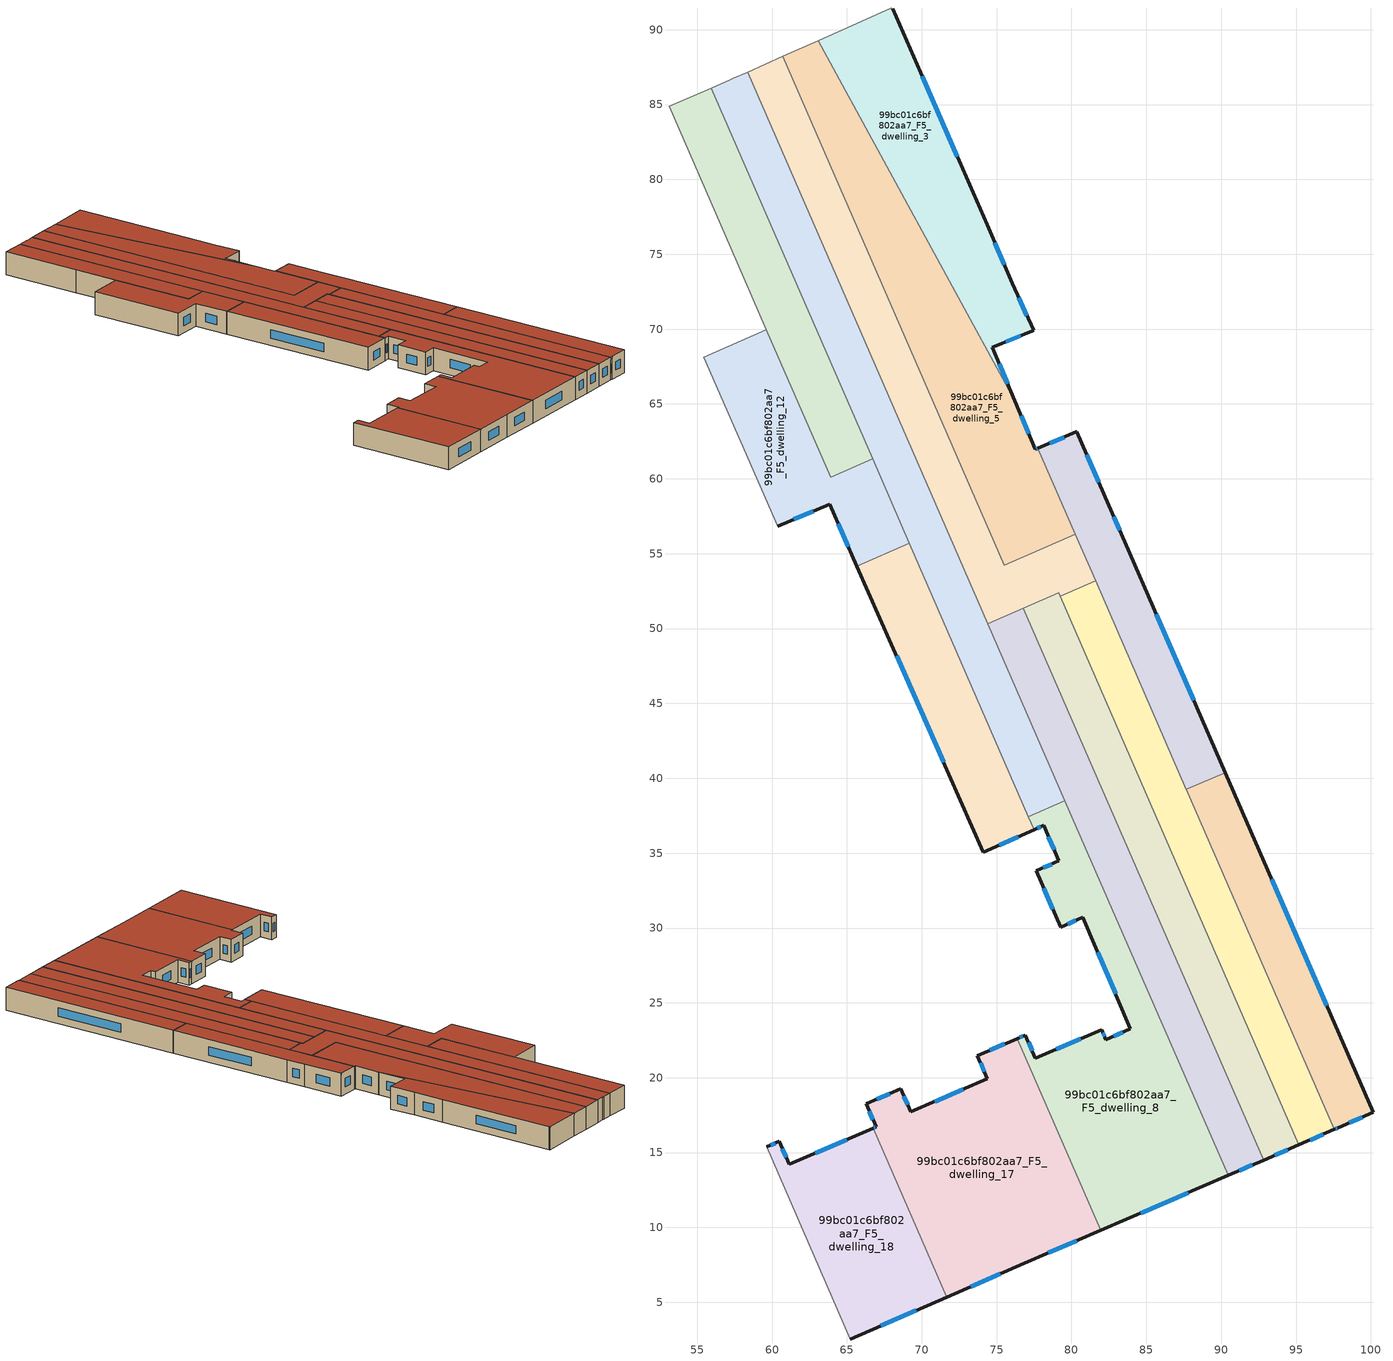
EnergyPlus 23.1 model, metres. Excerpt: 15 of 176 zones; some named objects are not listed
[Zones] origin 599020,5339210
99bc01c6bf802aa7_F5_dwelling_0
 floor to 99bc01c6bf802aa7_F4_dwelling_0 (EU_floor_Construction): 90.27,40.38 100.17,17.68 97.83,16.66 97.57,16.54 87.68,39.25 z15
 wall outside (EU_wall_Construction): 97.57,16.54 97.83,16.66 100.17,17.68 90.27,40.38 z15:18
 wall to 99bc01c6bf802aa7_F5_dwelling_1 (EU_wall_Construction): 90.27,40.38 87.68,39.25 z15:18
 wall to 99bc01c6bf802aa7_F5_dwelling_2 (EU_wall_Construction): 87.68,39.25 97.57,16.54 z15:18
 window (EU_Window_Construction): 97.06,24.79 93.37,33.26 / 98.56,16.98 99.44,17.36 / 97.65,16.58 97.75,16.62 z15.94:17.06
 roof outside (EU_roof_Construction): 100.17,17.68 90.27,40.38 87.68,39.25 97.57,16.54 97.83,16.66 z18
99bc01c6bf802aa7_F5_dwelling_1
 floor to 99bc01c6bf802aa7_F4_dwelling_1 (EU_floor_Construction): 82.49,58.23 83.55,55.79 90.27,40.38 87.68,39.25 77.75,62.06 80.31,63.13 80.35,63.14 z15
 wall outside (EU_wall_Construction): 90.27,40.38 83.55,55.79 82.49,58.23 80.35,63.14 80.31,63.13 77.75,62.06 z15:18
 wall to 99bc01c6bf802aa7_F5_dwelling_5 (EU_wall_Construction): 77.75,62.06 80.25,56.3 z15:18
 wall to 99bc01c6bf802aa7_F5_dwelling_7 (EU_wall_Construction): 80.26,56.3 81.61,53.19 z15:18
 wall to 99bc01c6bf802aa7_F5_dwelling_2 (EU_wall_Construction): 81.61,53.19 87.68,39.25 z15:18
 window (EU_Window_Construction): 81.82,59.77 81.02,61.6 / 83.22,56.56 82.82,57.47 / 88.16,45.21 85.66,50.96 / 79.51,62.79 78.55,62.39 z15.94:17.06
 roof outside (EU_roof_Construction): 90.27,40.38 83.55,55.79 82.49,58.23 80.35,63.14 80.31,63.13 77.75,62.06 87.68,39.25 z18
99bc01c6bf802aa7_F5_dwelling_10
 floor to 99bc01c6bf802aa7_F4_dwelling_10 (EU_floor_Construction): 69.18,55.7 77.51,36.57 74.12,35.07 65.67,54.17 z15
 wall outside (EU_wall_Construction): 65.67,54.17 74.12,35.07 77.51,36.57 z15:18
 wall to 99bc01c6bf802aa7_F5_dwelling_12 (EU_wall_Construction): 69.18,55.7 65.67,54.17 z15:18
 wall to 99bc01c6bf802aa7_F5_dwelling_9 (EU_wall_Construction): 77.13,37.45 69.18,55.7 z15:18
 wall to 99bc01c6bf802aa7_F5_dwelling_8 (EU_wall_Construction): 77.51,36.57 77.13,37.45 z15:18
 window (EU_Window_Construction): 68.32,48.18 71.47,41.06 / 75.18,35.54 76.45,36.1 z15.94:17.06
 roof outside (EU_roof_Construction): 77.51,36.57 69.18,55.7 65.67,54.17 74.12,35.07 z18
99bc01c6bf802aa7_F5_dwelling_11
 floor to 99bc01c6bf802aa7_F4_dwelling_11 (EU_floor_Construction): 55.94,86.1 66.73,61.33 63.91,60.1 53.12,84.87 z15
 wall adiabatic (EU_wall_Construction): 55.94,86.1 53.12,84.87 z15:18
 wall to 99bc01c6bf802aa7_F5_dwelling_12 (EU_wall_Construction): 59.62,69.95 63.91,60.1 66.73,61.33 z15:18
 wall to 99bc01c6bf802aa7_F5_dwelling_9 (EU_wall_Construction): 66.73,61.33 55.94,86.1 z15:18
 wall to 99bc01c6bf802aa7_F5_dwelling_13 (EU_wall_Construction): 57.23,75.43 59.62,69.95 z15:18
 wall to 99bc01c6bf802aa7_F5_dwelling_14 (EU_wall_Construction): 53.12,84.87 57.23,75.43 z15:18
 roof outside (EU_roof_Construction): 66.73,61.33 55.94,86.1 53.12,84.87 63.91,60.1 z18
99bc01c6bf802aa7_F5_dwelling_12
 floor to 99bc01c6bf802aa7_F4_dwelling_12 (EU_floor_Construction): 66.73,61.33 69.18,55.7 65.67,54.17 63.84,58.3 60.36,56.83 55.44,68.13 59.62,69.95 63.91,60.1 z15
 wall outside (EU_wall_Construction): 60.36,56.83 63.84,58.3 65.67,54.17 z15:18
 wall to 99bc01c6bf802aa7_F5_dwelling_13 (EU_wall_Construction): 59.62,69.95 55.44,68.13 60.36,56.83 z15:18
 wall to 99bc01c6bf802aa7_F5_dwelling_9 (EU_wall_Construction): 69.18,55.7 66.73,61.33 z15:18
 window (EU_Window_Construction): 64.42,57 65.1,55.46 / 61.46,57.29 62.75,57.84 z15.94:17.06
 roof outside (EU_roof_Construction): 69.18,55.7 66.73,61.33 63.91,60.1 59.62,69.95 55.44,68.13 60.36,56.83 63.84,58.3 65.67,54.17 z18
99bc01c6bf802aa7_F5_dwelling_17
 floor to 99bc01c6bf802aa7_F4_dwelling_17 (EU_floor_Construction): 76.39,22.62 81.96,9.81 76.86,7.6 71.66,5.34 66.75,16.62 66.95,16.71 66.28,18.26 68.6,19.26 69.26,17.71 74.39,19.92 73.72,21.47 z15
 wall outside (EU_wall_Construction): 76.39,22.62 73.72,21.47 74.39,19.92 69.26,17.71 68.6,19.26 66.28,18.26 66.95,16.71 66.75,16.62 / 71.66,5.34 76.86,7.6 81.96,9.81 z15:18
 wall to 99bc01c6bf802aa7_F5_dwelling_8 (EU_wall_Construction): 81.96,9.81 76.39,22.62 z15:18
 wall to 99bc01c6bf802aa7_F5_dwelling_18 (EU_wall_Construction): 66.75,16.62 71.66,5.34 z15:18
 window (EU_Window_Construction): 66.49,17.77 66.74,17.2 / 67.87,18.94 67.01,18.57 / 69.05,18.2 68.81,18.77 / 72.78,19.23 70.87,18.41 / 73.93,20.98 74.18,20.41 / 75.55,22.26 74.56,21.83 / 78.46,8.29 80.36,9.12 / 73.29,6.05 75.23,6.89 / 66.88,16.68 66.81,16.65 z15.94:17.06
 roof outside (EU_roof_Construction): 81.96,9.81 76.39,22.62 73.72,21.47 74.39,19.92 69.26,17.71 68.6,19.26 66.28,18.26 66.95,16.71 66.75,16.62 71.66,5.34 76.86,7.6 z18
99bc01c6bf802aa7_F5_dwelling_18
 floor to 99bc01c6bf802aa7_F4_dwelling_18 (EU_floor_Construction): 66.75,16.62 71.66,5.34 65.24,2.55 59.64,15.39 60.48,15.75 61.15,14.21 z15
 wall outside (EU_wall_Construction): 66.75,16.62 61.15,14.21 60.48,15.75 59.64,15.39 / 65.24,2.55 71.66,5.34 z15:18
 wall to 99bc01c6bf802aa7_F5_dwelling_19 (EU_wall_Construction): 59.64,15.39 65.24,2.55 z15:18
 window (EU_Window_Construction): 64.99,15.87 62.9,14.97 / 67.25,3.42 69.64,4.47 / 60.22,15.64 59.91,15.5 / 60.94,14.69 60.69,15.27 z15.94:17.06
 roof outside (EU_roof_Construction): 71.66,5.34 66.75,16.62 61.15,14.21 60.48,15.75 59.64,15.39 65.24,2.55 z18
99bc01c6bf802aa7_F5_dwelling_2
 floor to 99bc01c6bf802aa7_F4_dwelling_2 (EU_floor_Construction): 81.61,53.19 97.57,16.54 95.19,15.52 79.24,52.16 z15
 wall outside (EU_wall_Construction): 95.19,15.52 97.57,16.54 z15:18
 wall to 99bc01c6bf802aa7_F5_dwelling_7 (EU_wall_Construction): 81.61,53.19 79.24,52.16 z15:18
 wall to 99bc01c6bf802aa7_F5_dwelling_4 (EU_wall_Construction): 79.24,52.16 95.19,15.52 z15:18
 window (EU_Window_Construction): 95.94,15.84 96.82,16.22 z15.94:17.06
 roof outside (EU_roof_Construction): 97.57,16.54 81.61,53.19 79.24,52.16 95.19,15.52 z18
99bc01c6bf802aa7_F5_dwelling_3
 floor to 99bc01c6bf802aa7_F4_dwelling_3 (EU_floor_Construction): 68.06,91.39 74.36,76.98 76.04,73.08 77.47,69.92 77.42,69.89 74.8,68.84 74.69,68.8 76.22,65.22 63.08,89.27 67.93,91.43 67.99,91.45 z15
 wall outside (EU_wall_Construction): 76.22,65.22 74.69,68.8 74.8,68.84 77.42,69.89 77.47,69.92 76.04,73.08 74.36,76.98 68.06,91.39 z15:18
 wall adiabatic (EU_wall_Construction): 68.06,91.39 67.99,91.45 67.93,91.43 63.08,89.27 z15:18
 wall to 99bc01c6bf802aa7_F5_dwelling_5 (EU_wall_Construction): 63.08,89.27 76.22,65.22 z15:18
 window (EU_Window_Construction): 72.39,81.5 70.03,86.88 / 75.51,74.3 74.89,75.76 / 77.02,70.91 76.49,72.09 / 75.62,69.17 76.6,69.56 / 75.74,66.34 75.17,67.68 z15.94:17.06
 roof outside (EU_roof_Construction): 76.22,65.22 74.69,68.8 74.8,68.84 77.42,69.89 77.47,69.92 76.04,73.08 74.36,76.98 68.06,91.39 67.99,91.45 67.93,91.43 63.08,89.27 z18
99bc01c6bf802aa7_F5_dwelling_4
 floor to 99bc01c6bf802aa7_F4_dwelling_4 (EU_floor_Construction): 79.14,52.39 95.19,15.52 92.83,14.5 76.78,51.36 74.42,50.33 z15
 wall outside (EU_wall_Construction): 92.83,14.5 95.19,15.52 z15:18
 wall to 99bc01c6bf802aa7_F5_dwelling_6 (EU_wall_Construction): 74.42,50.33 76.78,51.36 92.83,14.5 z15:18
 wall to 99bc01c6bf802aa7_F5_dwelling_7 (EU_wall_Construction): 79.24,52.16 79.14,52.39 74.42,50.33 z15:18
 window (EU_Window_Construction): 93.57,14.82 94.45,15.2 z15.94:17.06
 roof outside (EU_roof_Construction): 95.19,15.52 79.14,52.39 74.42,50.33 76.78,51.36 92.83,14.5 z18
99bc01c6bf802aa7_F5_dwelling_5
 floor to 99bc01c6bf802aa7_F4_dwelling_5 (EU_floor_Construction): 63.08,89.27 76.22,65.22 77.59,61.99 77.75,62.06 80.26,56.3 75.52,54.24 60.73,88.22 z15
 wall outside (EU_wall_Construction): 77.75,62.06 77.59,61.99 76.22,65.22 z15:18
 wall to 99bc01c6bf802aa7_F5_dwelling_7 (EU_wall_Construction): 60.73,88.22 75.52,54.24 80.26,56.3 z15:18
 wall adiabatic (EU_wall_Construction): 63.08,89.27 60.73,88.22 z15:18
 window (EU_Window_Construction): 77.7,62.04 77.64,62.01 / 77.16,63.01 76.65,64.21 z15.94:17.06
 roof outside (EU_roof_Construction): 80.26,56.3 77.75,62.06 77.59,61.99 76.22,65.22 63.08,89.27 60.73,88.22 75.52,54.24 z18
99bc01c6bf802aa7_F5_dwelling_6
 floor to 99bc01c6bf802aa7_F4_dwelling_6 (EU_floor_Construction): 76.78,51.36 92.83,14.5 90.47,13.48 74.42,50.33 z15
 wall outside (EU_wall_Construction): 90.47,13.48 92.83,14.5 z15:18
 wall to 99bc01c6bf802aa7_F5_dwelling_8 (EU_wall_Construction): 79.57,38.51 90.47,13.48 z15:18
 wall to 99bc01c6bf802aa7_F5_dwelling_9 (EU_wall_Construction): 74.42,50.33 79.57,38.51 z15:18
 window (EU_Window_Construction): 91.21,13.8 92.09,14.18 z15.94:17.06
 roof outside (EU_roof_Construction): 92.83,14.5 76.78,51.36 74.42,50.33 90.47,13.48 z18
99bc01c6bf802aa7_F5_dwelling_7
 floor to 99bc01c6bf802aa7_F4_dwelling_7 (EU_floor_Construction): 60.73,88.22 75.52,54.24 80.26,56.3 81.61,53.19 79.24,52.16 79.14,52.39 74.42,50.33 58.38,87.17 z15
 wall adiabatic (EU_wall_Construction): 60.73,88.22 58.38,87.17 z15:18
 wall to 99bc01c6bf802aa7_F5_dwelling_9 (EU_wall_Construction): 58.38,87.17 74.42,50.33 z15:18
 roof outside (EU_roof_Construction): 81.61,53.19 80.26,56.3 75.52,54.24 60.73,88.22 58.38,87.17 74.42,50.33 79.14,52.39 79.24,52.16 z18
99bc01c6bf802aa7_F5_dwelling_8
 floor to 99bc01c6bf802aa7_F4_dwelling_8 (EU_floor_Construction): 79.57,38.51 90.47,13.48 81.96,9.81 76.39,22.62 76.92,22.85 77.59,21.3 82.01,23.21 82.3,22.55 83.94,23.26 80.76,30.71 79.27,30.06 77.66,33.83 79.16,34.48 78.14,36.85 77.51,36.57 77.13,37.45 z15
 wall outside (EU_wall_Construction): 77.51,36.57 78.14,36.85 79.16,34.48 77.66,33.83 79.27,30.06 80.76,30.71 83.94,23.26 82.3,22.55 82.01,23.21 77.59,21.3 76.92,22.85 76.39,22.62 / 81.96,9.81 90.47,13.48 z15:18
 wall to 99bc01c6bf802aa7_F5_dwelling_9 (EU_wall_Construction): 79.57,38.51 77.13,37.45 z15:18
 window (EU_Window_Construction): 81.76,28.37 82.94,25.59 / 79.74,30.26 80.29,30.5 / 78.16,32.65 78.77,31.24 / 78.69,34.27 78.13,34.03 / 78.46,36.11 78.84,35.22 / 77.71,36.66 77.95,36.76 / 84.63,10.96 87.8,12.33 / 76.76,22.78 76.55,22.69 / 77.38,21.79 77.13,22.37 / 80.63,22.62 78.98,21.9 / 82.21,22.76 82.1,23.01 / 83.43,23.04 82.81,22.77 z15.94:17.06
 roof outside (EU_roof_Construction): 90.47,13.48 79.57,38.51 77.13,37.45 77.51,36.57 78.14,36.85 79.16,34.48 77.66,33.83 79.27,30.06 80.76,30.71 83.94,23.26 82.3,22.55 82.01,23.21 77.59,21.3 76.92,22.85 76.39,22.62 81.96,9.81 z18
99bc01c6bf802aa7_F5_dwelling_9
 floor to 99bc01c6bf802aa7_F4_dwelling_9 (EU_floor_Construction): 58.38,87.17 79.57,38.51 77.13,37.45 55.94,86.1 57.2,86.65 57.42,86.74 z15
 wall adiabatic (EU_wall_Construction): 58.38,87.17 57.42,86.74 57.2,86.65 55.94,86.1 z15:18
 roof outside (EU_roof_Construction): 79.57,38.51 58.38,87.17 57.42,86.74 57.2,86.65 55.94,86.1 77.13,37.45 z18
[Building]
EU S2 Campaign: North Axis=0; Terrain=City; Solar Distribution=FullExterior
[Site:Location]
Vienna: Latitude=48; Longitude=16.5; Time Zone=1; Elevation=183
[SizingPeriod:WeatherFileDays]
AnnualSizingPeriod: Begin Month=1; Begin Day of Month=1; End Month=12; End Day of Month=31; Day of Week for Start Day=Monday; Use Weather File Daylight Saving Period=No; Use Weather File Rain and Snow Indicators=No
[MATERIAL]
EU_InternalMass_Material: Roughness=MediumRough; Thickness=0.1; Conductivity=1; Density=1800; Specific Heat=900; Thermal Absorptance=0.9; Solar Absorptance=0.7; Visible Absorptance=0.7
[MATERIAL:NOMASS] Roughness=MediumRough; Thermal Absorptance=0.9; Solar Absorptance=0.7; Visible Absorptance=0.7
Name | Thermal Resistance
EU_wall_NoMass | 0.914258
EU_roof_NoMass | 0.954009
EU_floor_NoMass | 1.09711
[WINDOWMATERIAL:SIMPLEGLAZINGSYSTEM]
EU_Window_SimpleGlazing: UFactor=2.09642; Solar Heat Gain Coefficient=0.65; Visible Transmittance=0.65
[CONSTRUCTION]
EU_wall_Construction: EU_wall_NoMass
EU_roof_Construction: EU_roof_NoMass
EU_floor_Construction: EU_floor_NoMass
EU_Window_Construction: EU_Window_SimpleGlazing
EU_InternalMass_Construction: EU_InternalMass_Material
[ZONE] Type=1; Multiplier=1; Ceiling Height=autocalculate; Floor Area=autocalculate; Part of Total Floor Area=Yes
Name | Volume
99bc01c6bf802aa7_F5_dwelling_0 | 210.366
99bc01c6bf802aa7_F5_dwelling_1 | 210.353
99bc01c6bf802aa7_F5_dwelling_10 | 235.829
99bc01c6bf802aa7_F5_dwelling_11 | 249.174
99bc01c6bf802aa7_F5_dwelling_12 | 235.827
99bc01c6bf802aa7_F5_dwelling_17 | 441.623
99bc01c6bf802aa7_F5_dwelling_18 | 263.369
99bc01c6bf802aa7_F5_dwelling_2 | 310.061
99bc01c6bf802aa7_F5_dwelling_3 | 310.556
99bc01c6bf802aa7_F5_dwelling_4 | 310.511
99bc01c6bf802aa7_F5_dwelling_5 | 460.819
99bc01c6bf802aa7_F5_dwelling_6 | 310.439
99bc01c6bf802aa7_F5_dwelling_7 | 360.977
99bc01c6bf802aa7_F5_dwelling_8 | 453.306
99bc01c6bf802aa7_F5_dwelling_9 | 423.521
[INTERNALMASS] Construction=EU_InternalMass_Construction
Name | Zone or ZoneList | Surface Area
99bc01c6bf802aa7_F5_dwelling_0_EU_InternalMass | 99bc01c6bf802aa7_F5_dwelling_0 | 70.1215
99bc01c6bf802aa7_F5_dwelling_1_EU_InternalMass | 99bc01c6bf802aa7_F5_dwelling_1 | 70.1187
99bc01c6bf802aa7_F5_dwelling_2_EU_InternalMass | 99bc01c6bf802aa7_F5_dwelling_2 | 103.366
99bc01c6bf802aa7_F5_dwelling_3_EU_InternalMass | 99bc01c6bf802aa7_F5_dwelling_3 | 103.517
99bc01c6bf802aa7_F5_dwelling_4_EU_InternalMass | 99bc01c6bf802aa7_F5_dwelling_4 | 103.509
99bc01c6bf802aa7_F5_dwelling_5_EU_InternalMass | 99bc01c6bf802aa7_F5_dwelling_5 | 153.605
99bc01c6bf802aa7_F5_dwelling_6_EU_InternalMass | 99bc01c6bf802aa7_F5_dwelling_6 | 103.48
99bc01c6bf802aa7_F5_dwelling_7_EU_InternalMass | 99bc01c6bf802aa7_F5_dwelling_7 | 120.338
99bc01c6bf802aa7_F5_dwelling_8_EU_InternalMass | 99bc01c6bf802aa7_F5_dwelling_8 | 151.094
99bc01c6bf802aa7_F5_dwelling_9_EU_InternalMass | 99bc01c6bf802aa7_F5_dwelling_9 | 141.137
99bc01c6bf802aa7_F5_dwelling_10_EU_InternalMass | 99bc01c6bf802aa7_F5_dwelling_10 | 78.6096
99bc01c6bf802aa7_F5_dwelling_11_EU_InternalMass | 99bc01c6bf802aa7_F5_dwelling_11 | 83.0631
99bc01c6bf802aa7_F5_dwelling_12_EU_InternalMass | 99bc01c6bf802aa7_F5_dwelling_12 | 78.6082
99bc01c6bf802aa7_F5_dwelling_17_EU_InternalMass | 99bc01c6bf802aa7_F5_dwelling_17 | 147.206
99bc01c6bf802aa7_F5_dwelling_18_EU_InternalMass | 99bc01c6bf802aa7_F5_dwelling_18 | 87.7854
[OTHEREQUIPMENT] Fuel Type=Electricity; Design Level Calculation Method=Watts/Area; Power per Zone Floor Area=1; Fraction Latent=0; Fraction Radiant=0; Fraction Lost=0; Carbon Dioxide Generation Rate=0; EndUse Subcategory=EU_Step8_InternalGains
Name | Zone or ZoneList or Space or SpaceList | Schedule
EU_Step8_InternalGain_99bc01c6bf802aa7_F5_dwelling_0_f000 | 99bc01c6bf802aa7_F5_dwelling_0 | EU_Step8_GainSchedule_99bc01c6bf802aa7_F5_dwelling_0_f000
EU_Step8_InternalGain_99bc01c6bf802aa7_F5_dwelling_1_f000 | 99bc01c6bf802aa7_F5_dwelling_1 | EU_Step8_GainSchedule_99bc01c6bf802aa7_F5_dwelling_1_f000
EU_Step8_InternalGain_99bc01c6bf802aa7_F5_dwelling_2_f000 | 99bc01c6bf802aa7_F5_dwelling_2 | EU_Step8_GainSchedule_99bc01c6bf802aa7_F5_dwelling_2_f000
EU_Step8_InternalGain_99bc01c6bf802aa7_F5_dwelling_3_f000 | 99bc01c6bf802aa7_F5_dwelling_3 | EU_Step8_GainSchedule_99bc01c6bf802aa7_F5_dwelling_3_f000
EU_Step8_InternalGain_99bc01c6bf802aa7_F5_dwelling_4_f000 | 99bc01c6bf802aa7_F5_dwelling_4 | EU_Step8_GainSchedule_99bc01c6bf802aa7_F5_dwelling_4_f000
EU_Step8_InternalGain_99bc01c6bf802aa7_F5_dwelling_5_f000 | 99bc01c6bf802aa7_F5_dwelling_5 | EU_Step8_GainSchedule_99bc01c6bf802aa7_F5_dwelling_5_f000
EU_Step8_InternalGain_99bc01c6bf802aa7_F5_dwelling_6_f000 | 99bc01c6bf802aa7_F5_dwelling_6 | EU_Step8_GainSchedule_99bc01c6bf802aa7_F5_dwelling_6_f000
EU_Step8_InternalGain_99bc01c6bf802aa7_F5_dwelling_7_f000 | 99bc01c6bf802aa7_F5_dwelling_7 | EU_Step8_GainSchedule_99bc01c6bf802aa7_F5_dwelling_7_f000
EU_Step8_InternalGain_99bc01c6bf802aa7_F5_dwelling_8_f000 | 99bc01c6bf802aa7_F5_dwelling_8 | EU_Step8_GainSchedule_99bc01c6bf802aa7_F5_dwelling_8_f000
EU_Step8_InternalGain_99bc01c6bf802aa7_F5_dwelling_9_f000 | 99bc01c6bf802aa7_F5_dwelling_9 | EU_Step8_GainSchedule_99bc01c6bf802aa7_F5_dwelling_9_f000
EU_Step8_InternalGain_99bc01c6bf802aa7_F5_dwelling_10_f000 | 99bc01c6bf802aa7_F5_dwelling_10 | EU_Step8_GainSchedule_99bc01c6bf802aa7_F5_dwelling_10_f000
EU_Step8_InternalGain_99bc01c6bf802aa7_F5_dwelling_11_f000 | 99bc01c6bf802aa7_F5_dwelling_11 | EU_Step8_GainSchedule_99bc01c6bf802aa7_F5_dwelling_11_f000
EU_Step8_InternalGain_99bc01c6bf802aa7_F5_dwelling_12_f000 | 99bc01c6bf802aa7_F5_dwelling_12 | EU_Step8_GainSchedule_99bc01c6bf802aa7_F5_dwelling_12_f000
EU_Step8_InternalGain_99bc01c6bf802aa7_F5_dwelling_17_f000 | 99bc01c6bf802aa7_F5_dwelling_17 | EU_Step8_GainSchedule_99bc01c6bf802aa7_F5_dwelling_17_f000
EU_Step8_InternalGain_99bc01c6bf802aa7_F5_dwelling_18_f000 | 99bc01c6bf802aa7_F5_dwelling_18 | EU_Step8_GainSchedule_99bc01c6bf802aa7_F5_dwelling_18_f000
[ZONEVENTILATION:DESIGNFLOWRATE] Schedule=EU_AlwaysOn; Design Flow Rate Calculation Method=AirChanges/Hour; Air Changes per Hour=0.546891; Ventilation Type=Natural; Fan Pressure Rise=0; Fan Total Efficiency=1; Constant Term Coefficient=1; Temperature Term Coefficient=0; Velocity Term Coefficient=0; Velocity Squared Term Coefficient=0; Minimum Indoor Temperature=-100; Maximum Indoor Temperature=100; Delta Temperature=-100; Minimum Outdoor Temperature=-100; Maximum Outdoor Temperature=100; Maximum Wind Speed=40
Name | Zone or ZoneList or Space or SpaceList
EU_ConstantAir_99bc01c6bf802aa7_F5_dwelling_0 | 99bc01c6bf802aa7_F5_dwelling_0
EU_ConstantAir_99bc01c6bf802aa7_F5_dwelling_1 | 99bc01c6bf802aa7_F5_dwelling_1
EU_ConstantAir_99bc01c6bf802aa7_F5_dwelling_2 | 99bc01c6bf802aa7_F5_dwelling_2
EU_ConstantAir_99bc01c6bf802aa7_F5_dwelling_3 | 99bc01c6bf802aa7_F5_dwelling_3
EU_ConstantAir_99bc01c6bf802aa7_F5_dwelling_4 | 99bc01c6bf802aa7_F5_dwelling_4
EU_ConstantAir_99bc01c6bf802aa7_F5_dwelling_5 | 99bc01c6bf802aa7_F5_dwelling_5
EU_ConstantAir_99bc01c6bf802aa7_F5_dwelling_6 | 99bc01c6bf802aa7_F5_dwelling_6
EU_ConstantAir_99bc01c6bf802aa7_F5_dwelling_7 | 99bc01c6bf802aa7_F5_dwelling_7
EU_ConstantAir_99bc01c6bf802aa7_F5_dwelling_8 | 99bc01c6bf802aa7_F5_dwelling_8
EU_ConstantAir_99bc01c6bf802aa7_F5_dwelling_9 | 99bc01c6bf802aa7_F5_dwelling_9
EU_ConstantAir_99bc01c6bf802aa7_F5_dwelling_10 | 99bc01c6bf802aa7_F5_dwelling_10
EU_ConstantAir_99bc01c6bf802aa7_F5_dwelling_11 | 99bc01c6bf802aa7_F5_dwelling_11
EU_ConstantAir_99bc01c6bf802aa7_F5_dwelling_12 | 99bc01c6bf802aa7_F5_dwelling_12
EU_ConstantAir_99bc01c6bf802aa7_F5_dwelling_17 | 99bc01c6bf802aa7_F5_dwelling_17
EU_ConstantAir_99bc01c6bf802aa7_F5_dwelling_18 | 99bc01c6bf802aa7_F5_dwelling_18
[HVACTEMPLATE:ZONE:IDEALLOADSAIRSYSTEM] System Availability Schedule=EU_AlwaysOn; Maximum Heating Supply Air Temperature=50; Minimum Cooling Supply Air Temperature=13; Maximum Heating Supply Air Humidity Ratio=0.0156; Minimum Cooling Supply Air Humidity Ratio=0.0077; Heating Limit=NoLimit; Cooling Limit=NoLimit; Heating Availability Schedule=EU_AlwaysOn; Cooling Availability Schedule=EU_CoolingOff; Dehumidification Control Type=ConstantSensibleHeatRatio; Cooling Sensible Heat Ratio=0.7; Dehumidification Setpoint=60; Humidification Control Type=None; Humidification Setpoint=30; Outdoor Air Method=None; Outdoor Air Flow Rate per Person=0.00944; Outdoor Air Flow Rate per Zone Floor Area=0; Outdoor Air Flow Rate per Zone=0; Demand Controlled Ventilation Type=None; Outdoor Air Economizer Type=NoEconomizer; Heat Recovery Type=None; Sensible Heat Recovery Effectiveness=0.7; Latent Heat Recovery Effectiveness=0.65
Name | Template Thermostat
99bc01c6bf802aa7_F5_dwelling_0 | EU_HeatOnly_99bc01c6bf802aa7_F5_dwelling_0
99bc01c6bf802aa7_F5_dwelling_1 | EU_HeatOnly_99bc01c6bf802aa7_F5_dwelling_1
99bc01c6bf802aa7_F5_dwelling_2 | EU_HeatOnly_99bc01c6bf802aa7_F5_dwelling_2
99bc01c6bf802aa7_F5_dwelling_3 | EU_HeatOnly_99bc01c6bf802aa7_F5_dwelling_3
99bc01c6bf802aa7_F5_dwelling_4 | EU_HeatOnly_99bc01c6bf802aa7_F5_dwelling_4
99bc01c6bf802aa7_F5_dwelling_5 | EU_HeatOnly_99bc01c6bf802aa7_F5_dwelling_5
99bc01c6bf802aa7_F5_dwelling_6 | EU_HeatOnly_99bc01c6bf802aa7_F5_dwelling_6
99bc01c6bf802aa7_F5_dwelling_7 | EU_HeatOnly_99bc01c6bf802aa7_F5_dwelling_7
99bc01c6bf802aa7_F5_dwelling_8 | EU_HeatOnly_99bc01c6bf802aa7_F5_dwelling_8
99bc01c6bf802aa7_F5_dwelling_9 | EU_HeatOnly_99bc01c6bf802aa7_F5_dwelling_9
99bc01c6bf802aa7_F5_dwelling_10 | EU_HeatOnly_99bc01c6bf802aa7_F5_dwelling_10
99bc01c6bf802aa7_F5_dwelling_11 | EU_HeatOnly_99bc01c6bf802aa7_F5_dwelling_11
99bc01c6bf802aa7_F5_dwelling_12 | EU_HeatOnly_99bc01c6bf802aa7_F5_dwelling_12
99bc01c6bf802aa7_F5_dwelling_17 | EU_HeatOnly_99bc01c6bf802aa7_F5_dwelling_17
99bc01c6bf802aa7_F5_dwelling_18 | EU_HeatOnly_99bc01c6bf802aa7_F5_dwelling_18
[SIZING:ZONE] Zone Cooling Design Supply Air Temperature Input Method=SupplyAirTemperature; Zone Cooling Design Supply Air Temperature=13; Zone Heating Design Supply Air Temperature Input Method=SupplyAirTemperature; Zone Heating Design Supply Air Temperature=50; Zone Cooling Design Supply Air Humidity Ratio=0.008; Zone Heating Design Supply Air Humidity Ratio=0.008; Cooling Design Air Flow Method=DesignDay; Cooling Design Air Flow Rate=0; Cooling Minimum Air Flow per Zone Floor Area=0.000762; Cooling Minimum Air Flow=0; Cooling Minimum Air Flow Fraction=0.2; Heating Design Air Flow Method=DesignDay; Heating Design Air Flow Rate=0; Heating Maximum Air Flow per Zone Floor Area=0.002032; Heating Maximum Air Flow=0.141576; Heating Maximum Air Flow Fraction=0.3; Account for Dedicated Outdoor Air System=No; Dedicated Outdoor Air System Control Strategy=NeutralSupplyAir; Dedicated Outdoor Air Low Setpoint Temperature for Design=autosize; Dedicated Outdoor Air High Setpoint Temperature for Design=autosize; Zone Load Sizing Method=Sensible Load Only No Latent Load; Zone Latent Cooling Design Supply Air Humidity Ratio Input Method=HumidityRatioDifference; Zone Cooling Design Supply Air Humidity Ratio Difference=0.005; Zone Latent Heating Design Supply Air Humidity Ratio Input Method=HumidityRatioDifference; Zone Humidification Design Supply Air Humidity Ratio Difference=0.005
99bc01c6bf802aa7_F5_dwelling_0; 99bc01c6bf802aa7_F5_dwelling_1; 99bc01c6bf802aa7_F5_dwelling_2; 99bc01c6bf802aa7_F5_dwelling_3; 99bc01c6bf802aa7_F5_dwelling_4; 99bc01c6bf802aa7_F5_dwelling_5; 99bc01c6bf802aa7_F5_dwelling_6; 99bc01c6bf802aa7_F5_dwelling_7; 99bc01c6bf802aa7_F5_dwelling_8; 99bc01c6bf802aa7_F5_dwelling_9; 99bc01c6bf802aa7_F5_dwelling_10; 99bc01c6bf802aa7_F5_dwelling_11; 99bc01c6bf802aa7_F5_dwelling_12; 99bc01c6bf802aa7_F5_dwelling_17; 99bc01c6bf802aa7_F5_dwelling_18
[SCHEDULE:CONSTANT]
Name | Hourly Value
EU_AlwaysOn | 1
EU_CoolingOff | 0
[SCHEDULE:FILE] Column Number=1; Rows to Skip at Top=0; Number of Hours of Data=8760; Column Separator=Comma; Interpolate to Timestep=No; Minutes per Item=60; Adjust Schedule for Daylight Savings=Yes
Name | File
EU_Step8_GainSchedule_99bc01c6bf802aa7_F5_dwelling_0_f000 | ../../schedules/99bc01c6bf802aa7/99bc01c6bf802aa7_F5_dwelling_0_f000_gain.csv
EU_Step8_GainSchedule_99bc01c6bf802aa7_F5_dwelling_1_f000 | ../../schedules/99bc01c6bf802aa7/99bc01c6bf802aa7_F5_dwelling_1_f000_gain.csv
EU_Step8_GainSchedule_99bc01c6bf802aa7_F5_dwelling_2_f000 | ../../schedules/99bc01c6bf802aa7/99bc01c6bf802aa7_F5_dwelling_2_f000_gain.csv
EU_Step8_GainSchedule_99bc01c6bf802aa7_F5_dwelling_3_f000 | ../../schedules/99bc01c6bf802aa7/99bc01c6bf802aa7_F5_dwelling_3_f000_gain.csv
EU_Step8_GainSchedule_99bc01c6bf802aa7_F5_dwelling_4_f000 | ../../schedules/99bc01c6bf802aa7/99bc01c6bf802aa7_F5_dwelling_4_f000_gain.csv
EU_Step8_GainSchedule_99bc01c6bf802aa7_F5_dwelling_5_f000 | ../../schedules/99bc01c6bf802aa7/99bc01c6bf802aa7_F5_dwelling_5_f000_gain.csv
EU_Step8_GainSchedule_99bc01c6bf802aa7_F5_dwelling_6_f000 | ../../schedules/99bc01c6bf802aa7/99bc01c6bf802aa7_F5_dwelling_6_f000_gain.csv
EU_Step8_GainSchedule_99bc01c6bf802aa7_F5_dwelling_7_f000 | ../../schedules/99bc01c6bf802aa7/99bc01c6bf802aa7_F5_dwelling_7_f000_gain.csv
EU_Step8_GainSchedule_99bc01c6bf802aa7_F5_dwelling_8_f000 | ../../schedules/99bc01c6bf802aa7/99bc01c6bf802aa7_F5_dwelling_8_f000_gain.csv
EU_Step8_GainSchedule_99bc01c6bf802aa7_F5_dwelling_9_f000 | ../../schedules/99bc01c6bf802aa7/99bc01c6bf802aa7_F5_dwelling_9_f000_gain.csv
EU_Step8_GainSchedule_99bc01c6bf802aa7_F5_dwelling_10_f000 | ../../schedules/99bc01c6bf802aa7/99bc01c6bf802aa7_F5_dwelling_10_f000_gain.csv
EU_Step8_GainSchedule_99bc01c6bf802aa7_F5_dwelling_11_f000 | ../../schedules/99bc01c6bf802aa7/99bc01c6bf802aa7_F5_dwelling_11_f000_gain.csv
EU_Step8_GainSchedule_99bc01c6bf802aa7_F5_dwelling_12_f000 | ../../schedules/99bc01c6bf802aa7/99bc01c6bf802aa7_F5_dwelling_12_f000_gain.csv
EU_Step8_GainSchedule_99bc01c6bf802aa7_F5_dwelling_17_f000 | ../../schedules/99bc01c6bf802aa7/99bc01c6bf802aa7_F5_dwelling_17_f000_gain.csv
EU_Step8_GainSchedule_99bc01c6bf802aa7_F5_dwelling_18_f000 | ../../schedules/99bc01c6bf802aa7/99bc01c6bf802aa7_F5_dwelling_18_f000_gain.csv
